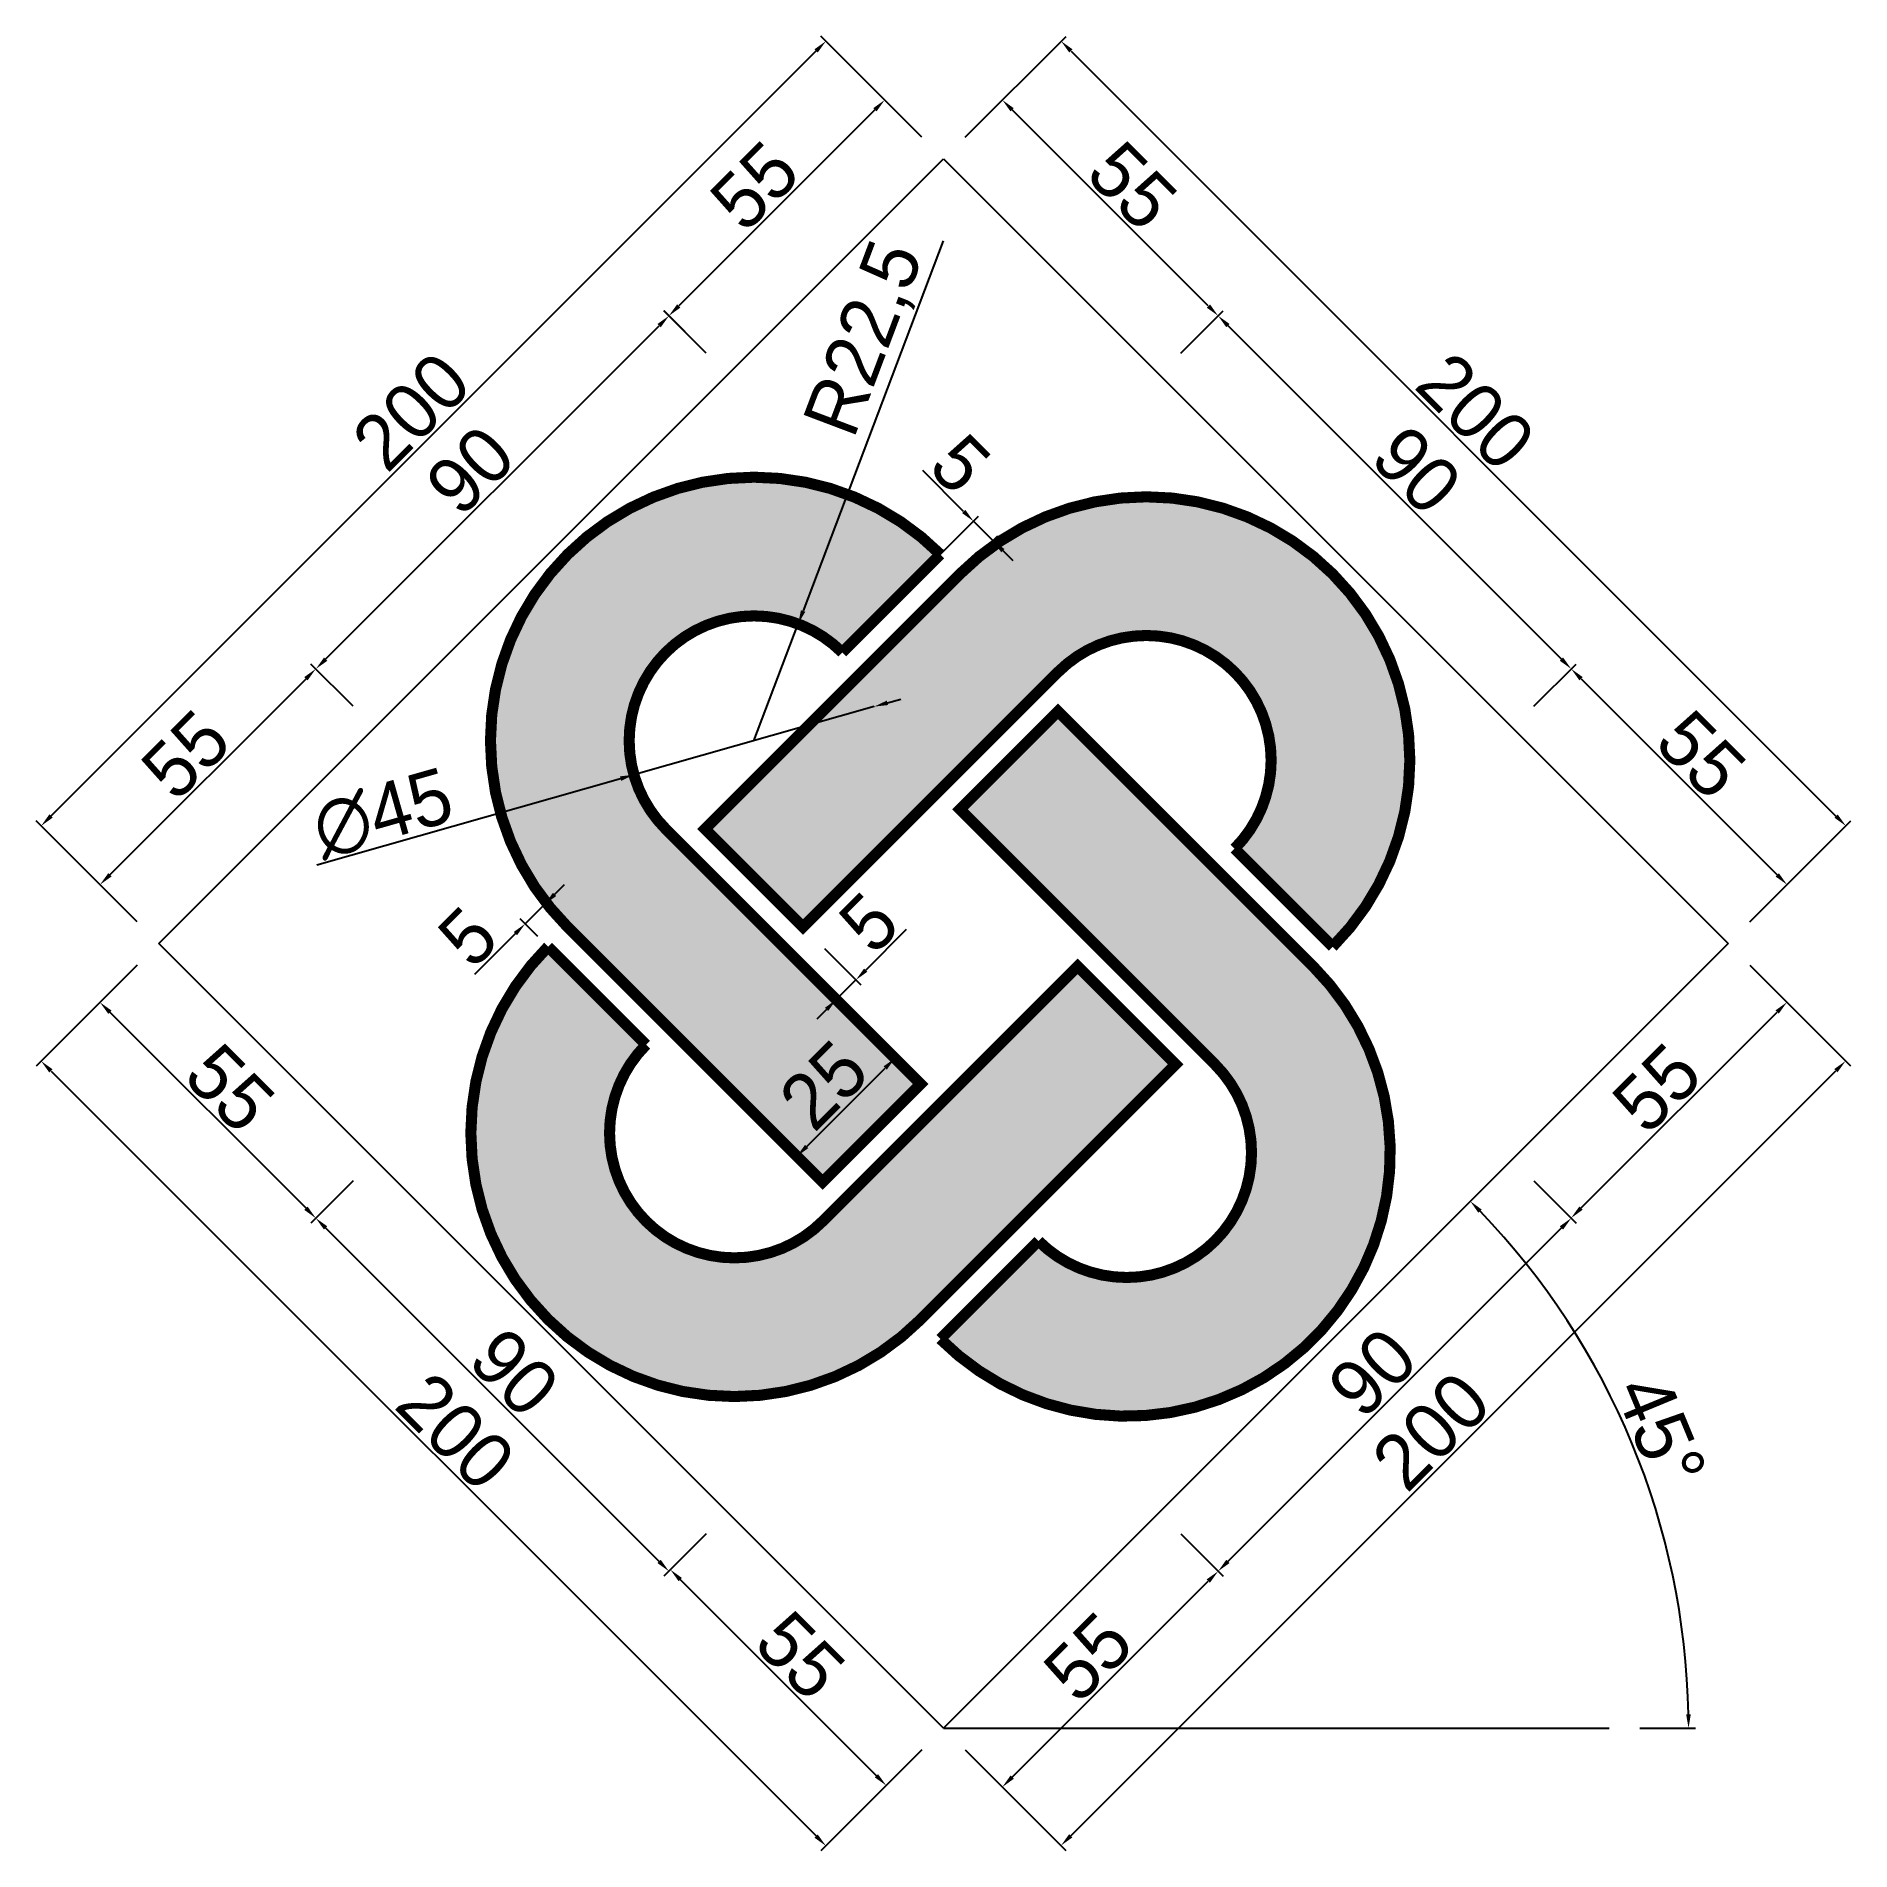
# Model space of a CAD drawing. Header units: millimetres. Extents: x -22 to 305, y -22 to 305.
import ezdxf

# ---------------------------------------------------------------- set-up
doc = ezdxf.new("R2010")
doc.units = ezdxf.units.MM
doc.dimstyles.new('ISO-25', dxfattribs={"dimtxt": 10, "dimasz": 2.5, "dimexe": 1.25, "dimexo": 5.5, "dimtad": 1, "dimtxsty": 'Standard', "dimcen": 2.5, "dimadec": 0, "dimazin": 0, "dimtfac": 1, "dimtmove": 0, "dimatfit": 3, "dimfxl": 1, "dimarcsym": 0})

# ---------------------------------------------------------------- blocks, each defined once
blk = doc.blocks.new('*D11')
at = {"color": 0, "lineweight": -2}
for p, q in [((145.31, 286.73), (152.91, 294.33)), ((189.15, 256.33), (153.8, 291.68)), ((184.2, 247.84), (191.8, 255.44))]:
    blk.add_line(p, q, dxfattribs=at)
at = {"color": 0}
for points in [[(154.09, 291.98), (153.5, 291.39), (152.03, 293.45)], [(189.45, 256.62), (188.86, 256.03), (190.92, 254.56)]]:
    blk.add_solid(points, dxfattribs=at)
at = {"layer": 'Defpoints', "color": 0}
for p in [(152.03, 293.45), (141.42, 282.84), (180.31, 243.95)]:
    blk.add_point(p, dxfattribs=at)
at = {"color": 0, "insert": (175.45, 277.98), "char_height": 10, "attachment_point": 5, "rotation": 315}
blk.add_mtext('55', dxfattribs=at)
blk = doc.blocks.new('*D12')
at = {"color": 0, "lineweight": -2}
for p, q in [((184.2, 247.84), (191.8, 255.44)), ((192.69, 252.79), (252.79, 192.69)), ((247.84, 184.2), (255.44, 191.8))]:
    blk.add_line(p, q, dxfattribs=at)
at = {"color": 0}
for points in [[(192.98, 253.09), (192.39, 252.5), (190.92, 254.56)], [(253.09, 192.98), (252.5, 192.39), (254.56, 190.92)]]:
    blk.add_solid(points, dxfattribs=at)
at = {"layer": 'Defpoints', "color": 0}
for p in [(180.31, 243.95), (254.56, 190.92), (243.95, 180.31)]:
    blk.add_point(p, dxfattribs=at)
at = {"color": 0, "insert": (226.72, 226.72), "char_height": 10, "attachment_point": 5, "rotation": 315}
blk.add_mtext('90', dxfattribs=at)
blk = doc.blocks.new('*D13')
at = {"color": 0, "lineweight": -2}
for p, q in [((247.84, 184.2), (255.44, 191.8)), ((256.33, 189.15), (291.68, 153.8)), ((286.73, 145.31), (294.33, 152.91))]:
    blk.add_line(p, q, dxfattribs=at)
at = {"color": 0}
for points in [[(256.62, 189.45), (256.03, 188.86), (254.56, 190.92)], [(291.98, 154.09), (291.39, 153.5), (293.45, 152.03)]]:
    blk.add_solid(points, dxfattribs=at)
at = {"layer": 'Defpoints', "color": 0}
for p in [(243.95, 180.31), (293.45, 152.03), (282.84, 141.42)]:
    blk.add_point(p, dxfattribs=at)
at = {"color": 0, "insert": (277.98, 175.45), "char_height": 10, "attachment_point": 5, "rotation": 315}
blk.add_mtext('55', dxfattribs=at)
blk = doc.blocks.new('*D14')
at = {"color": 0, "lineweight": -2}
for p, q in [((184.2, 35), (191.8, 27.4)), ((153.8, -8.84), (189.15, 26.52)), ((145.31, -3.89), (152.91, -11.49))]:
    blk.add_line(p, q, dxfattribs=at)
at = {"color": 0}
for points in [[(188.86, 26.81), (189.45, 26.22), (190.92, 28.28)], [(153.5, -8.54), (154.09, -9.13), (152.03, -10.61)]]:
    blk.add_solid(points, dxfattribs=at)
at = {"layer": 'Defpoints', "color": 0}
for p in [(180.31, 38.89), (190.92, 28.28), (141.42, 0)]:
    blk.add_point(p, dxfattribs=at)
at = {"color": 0, "insert": (167.5, 12.82), "char_height": 10, "attachment_point": 5, "rotation": 45}
blk.add_mtext('55', dxfattribs=at)
blk = doc.blocks.new('*D15')
at = {"color": 0, "lineweight": -2}
for p, q in [((247.84, 98.64), (255.44, 91.04)), ((192.69, 30.05), (252.79, 90.16)), ((184.2, 35), (191.8, 27.4))]:
    blk.add_line(p, q, dxfattribs=at)
at = {"color": 0}
for points in [[(252.5, 90.45), (253.09, 89.86), (254.56, 91.92)], [(192.39, 30.35), (192.98, 29.76), (190.92, 28.28)]]:
    blk.add_solid(points, dxfattribs=at)
at = {"layer": 'Defpoints', "color": 0}
for p in [(243.95, 102.53), (254.56, 91.92), (180.31, 38.89)]:
    blk.add_point(p, dxfattribs=at)
at = {"color": 0, "insert": (218.76, 64.08), "char_height": 10, "attachment_point": 5, "rotation": 45}
blk.add_mtext('90', dxfattribs=at)
blk = doc.blocks.new('*D16')
at = {"color": 0, "lineweight": -2}
for p, q in [((286.73, 137.53), (294.31, 129.95)), ((256.31, 93.71), (291.66, 129.07)), ((247.84, 98.64), (255.42, 91.06))]:
    blk.add_line(p, q, dxfattribs=at)
at = {"color": 0}
for points in [[(291.37, 129.36), (291.96, 128.77), (293.43, 130.83)], [(256.01, 94.01), (256.6, 93.42), (254.54, 91.94)]]:
    blk.add_solid(points, dxfattribs=at)
at = {"layer": 'Defpoints', "color": 0}
for p in [(282.84, 141.42), (293.43, 130.83), (243.95, 102.53)]:
    blk.add_point(p, dxfattribs=at)
at = {"color": 0, "insert": (270.01, 115.37), "char_height": 10, "attachment_point": 5, "rotation": 45}
blk.add_mtext('55', dxfattribs=at)
blk = doc.blocks.new('*D17')
at = {"color": 0, "lineweight": -2}
for p, q in [((-3.89, 137.53), (-11.49, 129.93)), ((-8.84, 129.05), (26.52, 93.69)), ((35, 98.64), (27.4, 91.04))]:
    blk.add_line(p, q, dxfattribs=at)
at = {"color": 0}
for points in [[(-8.54, 129.34), (-9.13, 128.75), (-10.61, 130.81)], [(26.81, 93.99), (26.22, 93.4), (28.28, 91.92)]]:
    blk.add_solid(points, dxfattribs=at)
at = {"layer": 'Defpoints', "color": 0}
for p in [(0, 141.42), (38.89, 102.53), (28.28, 91.92)]:
    blk.add_point(p, dxfattribs=at)
at = {"color": 0, "insert": (12.82, 115.35), "char_height": 10, "attachment_point": 5, "rotation": 315}
blk.add_mtext('55', dxfattribs=at)
blk = doc.blocks.new('*D18')
at = {"color": 0, "lineweight": -2}
for p, q in [((35, 98.64), (27.4, 91.04)), ((30.05, 90.16), (90.16, 30.05)), ((98.64, 35), (91.04, 27.4))]:
    blk.add_line(p, q, dxfattribs=at)
at = {"color": 0}
for points in [[(30.35, 90.45), (29.76, 89.86), (28.28, 91.92)], [(90.45, 30.35), (89.86, 29.76), (91.92, 28.28)]]:
    blk.add_solid(points, dxfattribs=at)
at = {"layer": 'Defpoints', "color": 0}
for p in [(38.89, 102.53), (102.53, 38.89), (91.92, 28.28)]:
    blk.add_point(p, dxfattribs=at)
at = {"color": 0, "insert": (64.08, 64.08), "char_height": 10, "attachment_point": 5, "rotation": 315}
blk.add_mtext('90', dxfattribs=at)
blk = doc.blocks.new('*D19')
at = {"color": 0, "lineweight": -2}
for p, q in [((98.64, 35), (91.31, 27.67)), ((93.96, 26.79), (129.32, -8.57)), ((137.53, -3.89), (130.2, -11.22))]:
    blk.add_line(p, q, dxfattribs=at)
at = {"color": 0}
for points in [[(94.26, 27.08), (93.67, 26.49), (92.2, 28.56)], [(129.61, -8.27), (129.02, -8.86), (131.09, -10.34)]]:
    blk.add_solid(points, dxfattribs=at)
at = {"layer": 'Defpoints', "color": 0}
for p in [(102.53, 38.89), (141.42, 0), (131.09, -10.34)]:
    blk.add_point(p, dxfattribs=at)
at = {"color": 0, "insert": (115.62, 13.09), "char_height": 10, "attachment_point": 5, "rotation": 315}
blk.add_mtext('55', dxfattribs=at)
blk = doc.blocks.new('*D20')
at = {"color": 0, "lineweight": -2}
for p, q in [((35, 184.2), (27.4, 191.8)), ((-8.84, 153.8), (26.52, 189.15)), ((-3.89, 145.31), (-11.49, 152.91))]:
    blk.add_line(p, q, dxfattribs=at)
at = {"color": 0}
for points in [[(26.22, 189.45), (26.81, 188.86), (28.28, 190.92)], [(-9.13, 154.09), (-8.54, 153.5), (-10.61, 152.03)]]:
    blk.add_solid(points, dxfattribs=at)
at = {"layer": 'Defpoints', "color": 0}
for p in [(28.28, 190.92), (38.89, 180.31), (0, 141.42)]:
    blk.add_point(p, dxfattribs=at)
at = {"color": 0, "insert": (4.86, 175.45), "char_height": 10, "attachment_point": 5, "rotation": 45}
blk.add_mtext('55', dxfattribs=at)
blk = doc.blocks.new('*D21')
at = {"color": 0, "lineweight": -2}
for p, q in [((98.64, 247.84), (91.05, 255.43)), ((30.06, 192.68), (90.17, 252.78)), ((35, 184.2), (27.41, 191.79))]:
    blk.add_line(p, q, dxfattribs=at)
at = {"color": 0}
for points in [[(89.87, 253.08), (90.46, 252.49), (91.93, 254.55)], [(29.77, 192.97), (30.36, 192.38), (28.29, 190.91)]]:
    blk.add_solid(points, dxfattribs=at)
at = {"layer": 'Defpoints', "color": 0}
for p in [(91.93, 254.55), (102.53, 243.95), (38.89, 180.31)]:
    blk.add_point(p, dxfattribs=at)
at = {"color": 0, "insert": (56.14, 226.71), "char_height": 10, "attachment_point": 5, "rotation": 45}
blk.add_mtext('90', dxfattribs=at)
blk = doc.blocks.new('*D22')
at = {"color": 0, "lineweight": -2}
for p, q in [((137.53, 286.73), (129.93, 294.33)), ((129.05, 291.68), (93.69, 256.33)), ((98.64, 247.84), (91.04, 255.44))]:
    blk.add_line(p, q, dxfattribs=at)
at = {"color": 0}
for points in [[(128.75, 291.98), (129.34, 291.39), (130.81, 293.45)], [(93.4, 256.62), (93.99, 256.03), (91.92, 254.56)]]:
    blk.add_solid(points, dxfattribs=at)
at = {"layer": 'Defpoints', "color": 0}
for p in [(141.42, 282.84), (91.92, 254.56), (102.53, 243.95)]:
    blk.add_point(p, dxfattribs=at)
at = {"color": 0, "insert": (107.39, 277.98), "char_height": 10, "attachment_point": 5, "rotation": 45}
blk.add_mtext('55', dxfattribs=at)
blk = doc.blocks.new('*D23')
at = {"color": 0, "lineweight": -2}
for p, q in [((137.53, 286.73), (119.32, 304.94)), ((-19.45, 164.4), (118.44, 302.29)), ((-3.89, 145.31), (-22.1, 163.52))]:
    blk.add_line(p, q, dxfattribs=at)
at = {"color": 0}
for points in [[(118.15, 302.58), (118.74, 301.99), (120.21, 304.06)], [(-19.74, 164.7), (-19.15, 164.11), (-21.21, 162.63)]]:
    blk.add_solid(points, dxfattribs=at)
at = {"layer": 'Defpoints', "color": 0}
for p in [(120.21, 304.06), (141.42, 282.84), (0, 141.42)]:
    blk.add_point(p, dxfattribs=at)
at = {"color": 0, "insert": (45.52, 237.32), "char_height": 10, "attachment_point": 5, "rotation": 45}
blk.add_mtext('200', dxfattribs=at)
blk = doc.blocks.new('*D24')
at = {"color": 0, "lineweight": -2}
for p, q in [((145.31, 286.73), (163.51, 304.93)), ((164.4, 302.28), (302.28, 164.4)), ((286.73, 145.31), (304.93, 163.51))]:
    blk.add_line(p, q, dxfattribs=at)
at = {"color": 0}
for points in [[(164.69, 302.58), (164.1, 301.99), (162.63, 304.05)], [(302.58, 164.69), (301.99, 164.1), (304.05, 162.63)]]:
    blk.add_solid(points, dxfattribs=at)
at = {"layer": 'Defpoints', "color": 0}
for p in [(141.42, 282.84), (304.05, 162.63), (282.84, 141.42)]:
    blk.add_point(p, dxfattribs=at)
at = {"color": 0, "insert": (237.32, 237.32), "char_height": 10, "attachment_point": 5, "rotation": 315}
blk.add_mtext('200', dxfattribs=at)
blk = doc.blocks.new('*D27')
at = {"color": 0, "lineweight": -2}
for p, q in [((-3.89, 137.53), (-22.09, 119.33)), ((-19.44, 118.44), (118.44, -19.44)), ((137.53, -3.89), (119.33, -22.09))]:
    blk.add_line(p, q, dxfattribs=at)
at = {"color": 0}
for points in [[(-19.15, 118.74), (-19.74, 118.15), (-21.21, 120.21)], [(118.74, -19.15), (118.15, -19.74), (120.21, -21.21)]]:
    blk.add_solid(points, dxfattribs=at)
at = {"layer": 'Defpoints', "color": 0}
for p in [(0, 141.42), (141.42, 0), (120.21, -21.21)]:
    blk.add_point(p, dxfattribs=at)
at = {"color": 0, "insert": (53.48, 53.48), "char_height": 10, "attachment_point": 5, "rotation": 315}
blk.add_mtext('200', dxfattribs=at)
blk = doc.blocks.new('*D28')
at = {"color": 0, "lineweight": -2}
for p, q in [((286.73, 137.53), (304.9, 119.37)), ((164.36, -19.4), (302.25, 118.48)), ((145.31, -3.89), (163.48, -22.05))]:
    blk.add_line(p, q, dxfattribs=at)
at = {"color": 0}
for points in [[(301.95, 118.78), (302.54, 118.19), (304.01, 120.25)], [(164.07, -19.11), (164.65, -19.7), (162.59, -21.17)]]:
    blk.add_solid(points, dxfattribs=at)
at = {"layer": 'Defpoints', "color": 0}
for p in [(282.84, 141.42), (304.01, 120.25), (141.42, 0)]:
    blk.add_point(p, dxfattribs=at)
at = {"color": 0, "insert": (229.33, 53.52), "char_height": 10, "attachment_point": 5, "rotation": 45}
blk.add_mtext('200', dxfattribs=at)
blk = doc.blocks.new('*D29')
at = {"color": 0, "lineweight": -2}
for p, q in [((128.91, 184.12), (85.62, 171.83)), ((131.31, 184.8), (133.72, 185.48)), ((28.46, 155.61), (83.21, 171.15))]:
    blk.add_line(p, q, dxfattribs=at)
at = {"color": 0}
for points in [[(131.2, 185.2), (131.43, 184.4), (128.91, 184.12)], [(83.1, 171.55), (83.33, 170.75), (85.62, 171.83)]]:
    blk.add_solid(points, dxfattribs=at)
at = {"layer": 'Defpoints', "color": 0}
for p in [(128.91, 184.12), (85.62, 171.83)]:
    blk.add_point(p, dxfattribs=at)
at = {"color": 0, "insert": (40.35, 164.83), "char_height": 10, "attachment_point": 5, "rotation": 15.847}
blk.add_mtext('∅45', dxfattribs=at)
blk = doc.blocks.new('*D30')
at = {"color": 0, "lineweight": -2}
for p, q in [((141.33, 268.06), (116.11, 201.36)), ((107.26, 177.97), (115.22, 199.02))]:
    blk.add_line(p, q, dxfattribs=at)
at = {"color": 0}
blk.add_solid([(115.72, 201.5), (116.5, 201.21), (115.22, 199.02)], dxfattribs=at)
at = {"layer": 'Defpoints', "color": 0}
for p in [(115.22, 199.02), (107.26, 177.97)]:
    blk.add_point(p, dxfattribs=at)
at = {"color": 0, "insert": (127.7, 250.27), "char_height": 10, "attachment_point": 5, "rotation": 69.2817}
blk.add_mtext('R22,5', dxfattribs=at)
blk = doc.blocks.new('*D31')
at = {"color": 0, "lineweight": -2}
blk.add_line((266.92, 0), (276.96, 0), dxfattribs=at)
blk.add_arc((141.42, 0), 134.29, 1.0667, 43.9333, dxfattribs=at)
at = {"color": 0}
for points in [[(237.83, 92.88), (238.43, 93.47), (236.38, 94.96)], [(276.11, 2.5), (275.27, 2.5), (275.71, 0)]]:
    blk.add_solid(points, dxfattribs=at)
at = {"layer": 'Defpoints', "color": 0}
for p in [(243.95, 102.53), (180.31, 38.89), (271.14, 34.76), (141.42, 0), (261.42, 0)]:
    blk.add_point(p, dxfattribs=at)
at = {"color": 0, "insert": (270.69, 53.54), "char_height": 10, "attachment_point": 5, "rotation": 292.5}
blk.add_mtext('45°', dxfattribs=at)
blk = doc.blocks.new('*D32')
at = {"color": 0, "lineweight": -2}
for p, q in [((128.78, 124.63), (131.79, 121.63)), ((116.76, 104.84), (130.9, 118.98)), ((118.88, 99.18), (115.88, 102.18))]:
    blk.add_line(p, q, dxfattribs=at)
at = {"color": 0}
for points in [[(130.61, 119.27), (131.2, 118.68), (132.67, 120.75)], [(116.46, 105.13), (117.05, 104.54), (114.99, 103.07)]]:
    blk.add_solid(points, dxfattribs=at)
at = {"layer": 'Defpoints', "color": 0}
for p in [(132.67, 120.75), (132.67, 120.75), (114.99, 103.07)]:
    blk.add_point(p, dxfattribs=at)
at = {"color": 0, "insert": (119.85, 115.88), "char_height": 10, "attachment_point": 5, "rotation": 45}
blk.add_mtext('25', dxfattribs=at)
blk = doc.blocks.new('*D33')
at = {"color": 0, "lineweight": -2}
for p, q in [((127.4, 136.62), (134.77, 143.99)), ((119.99, 140.5), (126.52, 133.97)), ((116.45, 136.96), (122.98, 130.43)), ((122.1, 131.32), (125.63, 134.85)), ((120.33, 129.55), (118.56, 127.78))]:
    blk.add_line(p, q, dxfattribs=at)
at = {"color": 0}
for points in [[(127.11, 136.92), (127.7, 136.33), (125.63, 134.85)], [(120.04, 129.84), (120.62, 129.25), (122.1, 131.32)]]:
    blk.add_solid(points, dxfattribs=at)
at = {"layer": 'Defpoints', "color": 0}
for p in [(116.1, 144.39), (112.57, 140.85), (125.63, 134.85)]:
    blk.add_point(p, dxfattribs=at)
at = {"color": 0, "insert": (127.99, 145.16), "char_height": 10, "attachment_point": 5, "rotation": 45}
blk.add_mtext('5', dxfattribs=at)
blk = doc.blocks.new('*D34')
at = {"color": 0, "lineweight": -2}
for p, q in [((71.32, 150.27), (73.09, 152.04)), ((69.55, 148.51), (66.02, 144.97)), ((71.87, 146.19), (68.67, 149.39)), ((68.33, 142.66), (65.13, 145.85)), ((64.25, 143.2), (56.88, 135.84))]:
    blk.add_line(p, q, dxfattribs=at)
at = {"color": 0}
for points in [[(71.03, 150.57), (71.62, 149.98), (69.55, 148.51)], [(63.96, 143.5), (64.54, 142.91), (66.02, 144.97)]]:
    blk.add_solid(points, dxfattribs=at)
at = {"layer": 'Defpoints', "color": 0}
for p in [(66.02, 144.97), (75.75, 142.3), (72.22, 138.77)]:
    blk.add_point(p, dxfattribs=at)
at = {"color": 0, "insert": (55.71, 142.61), "char_height": 10, "attachment_point": 5, "rotation": 45}
blk.add_mtext('5', dxfattribs=at)
blk = doc.blocks.new('*D35')
at = {"color": 0, "lineweight": -2}
for p, q in [((145.05, 219.3), (137.69, 226.67)), ((140.24, 210.95), (147.71, 218.42)), ((150.36, 214), (146.82, 217.53)), ((143.77, 207.41), (151.24, 214.88)), ((152.12, 212.23), (153.89, 210.46))]:
    blk.add_line(p, q, dxfattribs=at)
at = {"color": 0}
for points in [[(145.35, 219.59), (144.76, 219.01), (146.82, 217.53)], [(152.42, 212.52), (151.83, 211.93), (150.36, 214)]]:
    blk.add_solid(points, dxfattribs=at)
at = {"layer": 'Defpoints', "color": 0}
for p in [(146.82, 217.53), (136.35, 207.06), (139.88, 203.52)]:
    blk.add_point(p, dxfattribs=at)
at = {"color": 0, "insert": (144.46, 227.84), "char_height": 10, "attachment_point": 5, "rotation": 315}
blk.add_mtext('5', dxfattribs=at)

msp = doc.modelspace()

# ---------------------------------------------------------------- hatches: boundary and pattern name
for points in [[(140.85, 211.56, 1), (73.675, 144.385), (119.636, 98.423), (137.314, 116.101), (91.352, 162.063, -1), (123.172, 193.883)], [(144.385, 208.025), (98.423, 162.063), (116.101, 144.385), (162.063, 190.347, -1), (193.883, 158.527), (211.56, 140.85, 1)], [(162.063, 183.276), (144.385, 165.598), (190.347, 119.636, -1), (158.527, 87.817), (140.85, 70.139, 1), (208.025, 137.314)], [(165.598, 137.314), (119.636, 91.352, -1), (87.817, 123.172), (70.139, 140.85, 1), (137.314, 73.675), (183.276, 119.636)]]:
    msp.add_hatch(color=40).paths.add_polyline_path(points)

# ---------------------------------------------------------------- linework, layer by layer
for p, q in [((102.53, 243.952), (141.421, 282.843)), ((141.421, 282.843), (180.312, 243.952)), ((38.891, 180.312), (102.53, 243.952)), ((180.312, 243.952), (243.952, 180.312)), ((0, 141.421), (38.891, 180.312)), ((243.952, 180.312), (282.843, 141.421)), ((73.675, 144.385), (73.675, 144.385)), ((73.675, 144.385), (73.675, 144.385)), ((38.891, 102.53), (0, 141.421)), ((282.843, 141.421), (243.952, 102.53)), ((102.53, 38.891), (38.891, 102.53)), ((243.952, 102.53), (180.312, 38.891)), ((141.421, 0), (102.53, 38.891)), ((180.312, 38.891), (141.421, 0)), ((141.421, 0), (261.421, 0))]:
    msp.add_line(p, q)
at = {"const_width": 2}
for points in [[(137.314, 116.101), (91.352, 162.063, -1), (123.172, 193.883), (140.85, 211.56, 1), (73.675, 144.385), (119.636, 98.423)], [(116.101, 144.385), (162.063, 190.347, -1), (193.883, 158.527), (211.56, 140.85, 1), (144.385, 208.025), (98.423, 162.063)], [(144.385, 165.598), (190.347, 119.636, -1), (158.527, 87.817), (140.85, 70.139, 1), (208.025, 137.314), (162.063, 183.276)], [(165.598, 137.314), (119.636, 91.352, -1), (87.817, 123.172), (70.139, 140.85, 1), (137.314, 73.675), (183.276, 119.636)]]:
    msp.add_lwpolyline(points, format="xyb", close=True, dxfattribs=at)

# ---------------------------------------------------------------- dimensions: what is measured, and where the dimension line sits
for p1, p2, distance, picture, middle in [((0, 141.421), (141.421, 282.843), 30, '*D23', (45.52, 237.323)), ((141.421, 282.843), (282.843, 141.421), 29.993, '*D24', (237.318, 237.318)), ((141.421, 282.843), (102.53, 243.952), -15, '*D22', (107.392, 277.981)), ((180.312, 243.952), (141.421, 282.843), -15, '*D11', (175.451, 277.981)), ((38.891, 180.312), (102.53, 243.952), 14.986, '*D21', (56.137, 226.706)), ((180.312, 243.952), (243.952, 180.312), 15, '*D12', (226.716, 226.716)), ((139.882, 203.522), (136.347, 207.058), -14.814, '*D35', (144.465, 227.844)), ((0, 141.421), (38.891, 180.312), 15, '*D20', (4.861, 175.451)), ((243.952, 180.312), (282.843, 141.421), 15, '*D13', (277.981, 175.451)), ((75.755, 142.305), (72.219, 138.769), -8.771, '*D34', (55.706, 142.614)), ((112.565, 140.85), (116.101, 144.385), -13.481, '*D33', (127.99, 145.165)), ((0, 141.421), (141.421, 0), -29.994, '*D27', (53.479, 53.479)), ((0, 141.421), (38.891, 102.53), -15, '*D17', (12.816, 115.347)), ((141.421, 0), (282.843, 141.421), -29.94, '*D28', (229.325, 53.518)), ((243.952, 102.53), (282.843, 141.421), -14.973, '*D16', (270.007, 115.366)), ((114.992, 103.068), (132.67, 120.746), 0, '*D32', (119.853, 115.884)), ((38.891, 102.53), (102.53, 38.891), -15, '*D18', (64.082, 64.082)), ((180.312, 38.891), (243.952, 102.53), -15, '*D15', (218.761, 64.082)), ((102.53, 38.891), (141.421, 0), -14.616, '*D19', (115.618, 13.088)), ((141.421, 0), (180.312, 38.891), -15, '*D14', (167.496, 12.816))]:
    dim = msp.add_aligned_dim(p1=p1, p2=p2, distance=distance, dimstyle='ISO-25')
    dim.commit()
    dim.dimension.update_dxf_attribs({"geometry": picture, "text_midpoint": middle})
dim = msp.add_radius_dim(center=(107.262, 177.973), mpoint=(115.222, 199.018), dimstyle='ISO-25')
dim.commit()
dim.dimension.update_dxf_attribs({"geometry": '*D30', "text_midpoint": (133.743, 247.985), "dimtype": 164})
dim = msp.add_diameter_dim_2p(p1=(128.907, 184.117), p2=(85.617, 171.829), dimstyle='ISO-25')
dim.commit()
dim.dimension.update_dxf_attribs({"geometry": '*D29', "text_midpoint": (41.891, 159.417), "dimtype": 163})
dim = msp.add_angular_dim_2l(base=(271.136, 34.757), line1=((243.952, 102.53), (180.312, 38.891)), line2=((141.421, 0), (261.421, 0)), dimstyle='ISO-25')
dim.commit()
dim.dimension.update_dxf_attribs({"geometry": '*D31', "text_midpoint": (270.686, 53.543)})

doc.saveas('drawing.dxf')
